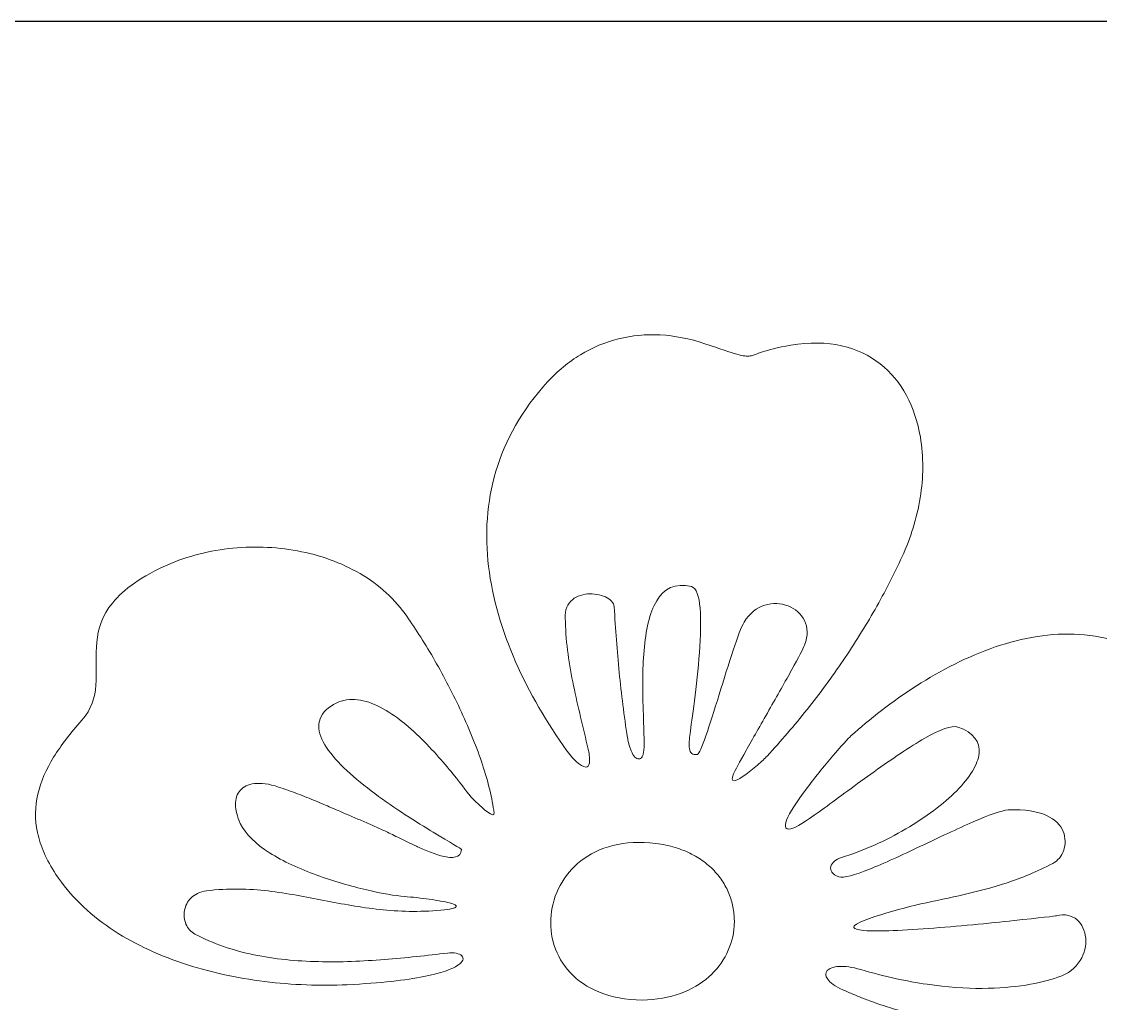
# Model space of a CAD drawing. Header units: inches. Extents: x 13 to 2107, y 1127 to 2787.
# Drawn here: x 1061.5 to 1162.3, y 1750.2 to 1841.9 of the extents above; entities that cross this region are included whole.
import ezdxf

# ---------------------------------------------------------------- set-up
doc = ezdxf.new("R2010")
doc.units = ezdxf.units.IN
doc.header["$MEASUREMENT"] = 0
doc.layers.add('Layer 1', color=7, linetype='Continuous')

# ---------------------------------------------------------------- blocks, each defined once
blk = doc.blocks.new('A$C7238d6d6')
at = {"layer": 'Layer 1', "lineweight": 9}
for points, knots in [([(93.035, 616.896), (93.054, 615.911), (93.127, 614.94), (93.238, 613.976), (93.238, 613.976), (93.349, 613.012), (93.497, 612.056), (93.666, 611.102), (93.666, 611.102), (93.835, 610.148), (94.026, 609.196), (94.22, 608.241), (94.22, 608.241), (94.415, 607.285), (94.614, 606.326), (94.801, 605.358), (94.801, 605.358), (94.803, 605.344), (94.839, 605.182), (94.87, 604.964), (94.87, 604.964), (94.901, 604.746), (94.929, 604.473), (94.915, 604.238), (94.915, 604.238), (94.902, 604.004), (94.848, 603.808), (94.716, 603.745), (94.716, 603.745), (94.584, 603.682), (94.375, 603.752), (94.051, 604.049), (94.051, 604.049), (93.965, 604.128), (93.881, 604.215), (93.799, 604.307), (93.799, 604.307), (93.718, 604.399), (93.639, 604.496), (93.564, 604.596), (93.564, 604.596), (93.489, 604.695), (93.416, 604.798), (93.347, 604.9), (93.347, 604.9), (93.278, 605.003), (93.213, 605.106), (93.151, 605.206), (93.151, 605.206), (91.594, 607.736), (90.22, 610.455), (89.16, 613.27), (89.16, 613.27), (88.1, 616.085), (87.355, 618.995), (87.055, 621.907), (87.055, 621.907), (86.755, 624.819), (86.901, 627.733), (87.623, 630.556), (87.623, 630.556), (88.345, 633.378), (89.644, 636.109), (91.65, 638.655), (91.65, 638.655), (92.427, 639.64), (93.285, 640.465), (94.208, 641.12), (94.208, 641.12), (95.132, 641.774), (96.121, 642.258), (97.161, 642.561), (97.161, 642.561), (98.201, 642.863), (99.29, 642.985), (100.414, 642.915), (100.414, 642.915), (101.538, 642.845), (102.697, 642.583), (103.874, 642.12), (103.874, 642.12), (105.094, 641.639), (105.851, 641.336), (106.368, 641.166), (106.368, 641.166), (106.885, 640.997), (107.162, 640.96), (107.423, 641.01), (107.423, 641.01), (107.683, 641.06), (107.928, 641.197), (108.38, 641.374), (108.38, 641.374), (108.832, 641.552), (109.492, 641.771), (110.583, 641.984), (110.583, 641.984), (112.055, 642.272), (113.371, 642.237), (114.53, 641.935), (114.53, 641.935), (115.689, 641.634), (116.69, 641.068), (117.532, 640.295), (117.532, 640.295), (118.375, 639.522), (119.058, 638.542), (119.58, 637.414), (119.58, 637.414), (120.103, 636.287), (120.464, 635.011), (120.664, 633.646), (120.664, 633.646), (120.795, 632.75), (120.855, 631.834), (120.85, 630.913), (120.85, 630.913), (120.845, 629.992), (120.776, 629.065), (120.649, 628.146), (120.649, 628.146), (120.522, 627.226), (120.337, 626.314), (120.101, 625.421), (120.101, 625.421), (119.865, 624.529), (119.578, 623.657), (119.247, 622.817), (119.247, 622.817), (118.609, 621.199), (117.902, 619.599), (117.134, 618.025), (117.134, 618.025), (116.366, 616.45), (115.536, 614.9), (114.651, 613.383), (114.651, 613.383), (113.767, 611.865), (112.827, 610.38), (111.839, 608.934), (111.839, 608.934), (110.85, 607.488), (109.813, 606.081), (108.734, 604.72), (108.734, 604.72), (108.582, 604.529), (108.303, 604.22), (107.98, 603.892), (107.98, 603.892), (107.656, 603.564), (107.288, 603.217), (106.96, 602.95), (106.96, 602.95), (106.631, 602.684), (106.341, 602.497), (106.174, 602.489), (106.174, 602.489), (106.006, 602.482), (105.961, 602.653), (106.122, 603.103), (106.122, 603.103), (106.22, 603.378), (106.588, 604.165), (107.091, 605.21), (107.091, 605.21), (107.595, 606.255), (108.233, 607.559), (108.873, 608.87), (108.873, 608.87), (109.513, 610.18), (110.155, 611.497), (110.664, 612.568), (110.664, 612.568), (111.172, 613.639), (111.548, 614.464), (111.657, 614.792), (111.657, 614.792), (111.942, 615.644), (111.896, 616.404), (111.64, 617.015), (111.64, 617.015), (111.384, 617.625), (110.919, 618.085), (110.365, 618.336), (110.365, 618.336), (109.811, 618.587), (109.169, 618.629), (108.559, 618.404), (108.559, 618.404), (107.949, 618.178), (107.371, 617.685), (106.947, 616.866), (106.947, 616.866), (106.734, 616.456), (106.433, 615.508), (106.093, 614.314), (106.093, 614.314), (105.752, 613.121), (105.372, 611.682), (105.003, 610.292), (105.003, 610.292), (104.633, 608.901), (104.274, 607.559), (103.974, 606.558), (103.974, 606.558), (103.674, 605.557), (103.434, 604.898), (103.304, 604.872), (103.304, 604.872), (103.108, 604.835), (102.968, 604.873), (102.871, 604.967), (102.871, 604.967), (102.774, 605.06), (102.718, 605.21), (102.691, 605.394), (102.691, 605.394), (102.663, 605.578), (102.663, 605.797), (102.676, 606.031), (102.676, 606.031), (102.689, 606.265), (102.715, 606.513), (102.739, 606.756), (102.739, 606.756), (102.796, 607.329), (102.929, 608.421), (103.072, 609.742), (103.072, 609.742), (103.214, 611.064), (103.366, 612.615), (103.463, 614.11), (103.463, 614.11), (103.559, 615.604), (103.599, 617.041), (103.517, 618.133), (103.517, 618.133), (103.436, 619.226), (103.232, 619.974), (102.842, 620.089), (102.842, 620.089), (101.566, 620.467), (100.709, 619.907), (100.138, 618.811), (100.138, 618.811), (99.568, 617.714), (99.284, 616.08), (99.153, 614.309), (99.153, 614.309), (99.022, 612.539), (99.044, 610.631), (99.086, 608.987), (99.086, 608.987), (99.128, 607.343), (99.19, 605.963), (99.139, 605.246), (99.139, 605.246), (99.121, 604.987), (99.071, 604.792), (99.002, 604.661), (99.002, 604.661), (98.934, 604.529), (98.845, 604.462), (98.748, 604.458), (98.748, 604.458), (98.651, 604.454), (98.545, 604.513), (98.443, 604.635), (98.443, 604.635), (98.34, 604.758), (98.239, 604.943), (98.152, 605.19), (98.152, 605.19), (98.113, 605.304), (98.077, 605.421), (98.045, 605.537), (98.045, 605.537), (98.013, 605.653), (97.985, 605.767), (97.962, 605.874), (97.962, 605.874), (97.938, 605.981), (97.918, 606.081), (97.902, 606.167), (97.902, 606.167), (97.886, 606.254), (97.875, 606.328), (97.867, 606.383), (97.867, 606.383), (97.73, 607.387), (97.609, 608.378), (97.503, 609.363), (97.503, 609.363), (97.397, 610.348), (97.304, 611.327), (97.222, 612.308), (97.222, 612.308), (97.14, 613.288), (97.068, 614.269), (97.004, 615.258), (97.004, 615.258), (96.94, 616.247), (96.883, 617.244), (96.83, 618.256), (96.83, 618.256), (96.81, 618.632), (96.537, 618.949), (96.146, 619.159), (96.146, 619.159), (95.754, 619.369), (95.243, 619.472), (94.748, 619.422), (94.748, 619.422), (94.253, 619.371), (93.773, 619.167), (93.443, 618.762), (93.443, 618.762), (93.113, 618.356), (92.932, 617.75), (93.035, 616.896)], [0, 0, 0, 0, 0.012346, 0.012346, 0.012346, 0.012346, 0.024691, 0.024691, 0.024691, 0.024691, 0.037037, 0.037037, 0.037037, 0.037037, 0.049383, 0.049383, 0.049383, 0.049383, 0.061728, 0.061728, 0.061728, 0.061728, 0.074074, 0.074074, 0.074074, 0.074074, 0.08642, 0.08642, 0.08642, 0.08642, 0.098765, 0.098765, 0.098765, 0.098765, 0.111111, 0.111111, 0.111111, 0.111111, 0.123457, 0.123457, 0.123457, 0.123457, 0.135802, 0.135802, 0.135802, 0.135802, 0.148148, 0.148148, 0.148148, 0.148148, 0.160494, 0.160494, 0.160494, 0.160494, 0.17284, 0.17284, 0.17284, 0.17284, 0.185185, 0.185185, 0.185185, 0.185185, 0.197531, 0.197531, 0.197531, 0.197531, 0.209877, 0.209877, 0.209877, 0.209877, 0.222222, 0.222222, 0.222222, 0.222222, 0.234568, 0.234568, 0.234568, 0.234568, 0.246914, 0.246914, 0.246914, 0.246914, 0.259259, 0.259259, 0.259259, 0.259259, 0.271605, 0.271605, 0.271605, 0.271605, 0.283951, 0.283951, 0.283951, 0.283951, 0.296296, 0.296296, 0.296296, 0.296296, 0.308642, 0.308642, 0.308642, 0.308642, 0.320988, 0.320988, 0.320988, 0.320988, 0.333333, 0.333333, 0.333333, 0.333333, 0.345679, 0.345679, 0.345679, 0.345679, 0.358025, 0.358025, 0.358025, 0.358025, 0.37037, 0.37037, 0.37037, 0.37037, 0.382716, 0.382716, 0.382716, 0.382716, 0.395062, 0.395062, 0.395062, 0.395062, 0.407407, 0.407407, 0.407407, 0.407407, 0.419753, 0.419753, 0.419753, 0.419753, 0.432099, 0.432099, 0.432099, 0.432099, 0.444444, 0.444444, 0.444444, 0.444444, 0.45679, 0.45679, 0.45679, 0.45679, 0.469136, 0.469136, 0.469136, 0.469136, 0.481481, 0.481481, 0.481481, 0.481481, 0.493827, 0.493827, 0.493827, 0.493827, 0.506173, 0.506173, 0.506173, 0.506173, 0.518519, 0.518519, 0.518519, 0.518519, 0.530864, 0.530864, 0.530864, 0.530864, 0.54321, 0.54321, 0.54321, 0.54321, 0.555556, 0.555556, 0.555556, 0.555556, 0.567901, 0.567901, 0.567901, 0.567901, 0.580247, 0.580247, 0.580247, 0.580247, 0.592593, 0.592593, 0.592593, 0.592593, 0.604938, 0.604938, 0.604938, 0.604938, 0.617284, 0.617284, 0.617284, 0.617284, 0.62963, 0.62963, 0.62963, 0.62963, 0.641975, 0.641975, 0.641975, 0.641975, 0.654321, 0.654321, 0.654321, 0.654321, 0.666667, 0.666667, 0.666667, 0.666667, 0.679012, 0.679012, 0.679012, 0.679012, 0.691358, 0.691358, 0.691358, 0.691358, 0.703704, 0.703704, 0.703704, 0.703704, 0.716049, 0.716049, 0.716049, 0.716049, 0.728395, 0.728395, 0.728395, 0.728395, 0.740741, 0.740741, 0.740741, 0.740741, 0.753086, 0.753086, 0.753086, 0.753086, 0.765432, 0.765432, 0.765432, 0.765432, 0.777778, 0.777778, 0.777778, 0.777778, 0.790123, 0.790123, 0.790123, 0.790123, 0.802469, 0.802469, 0.802469, 0.802469, 0.814815, 0.814815, 0.814815, 0.814815, 0.82716, 0.82716, 0.82716, 0.827161, 0.839506, 0.839506, 0.839506, 0.839506, 0.851852, 0.851852, 0.851852, 0.851852, 0.864198, 0.864198, 0.864198, 0.864198, 0.876543, 0.876543, 0.876543, 0.876543, 0.888889, 0.888889, 0.888889, 0.888889, 0.901235, 0.901235, 0.901235, 0.901235, 0.91358, 0.91358, 0.91358, 0.91358, 0.925926, 0.925926, 0.925926, 0.925926, 0.938272, 0.938272, 0.938272, 0.938272, 0.950617, 0.950617, 0.950617, 0.950617, 0.962963, 0.962963, 0.962963, 0.962963, 0.975309, 0.975309, 0.975309, 0.975309, 1, 1, 1, 1]), ([(83.848, 586.858), (84.349, 586.927), (84.773, 586.819), (84.962, 586.608), (84.962, 586.608), (85.151, 586.397), (85.104, 586.084), (84.665, 585.743), (84.665, 585.743), (84.225, 585.403), (83.391, 585.036), (82.006, 584.718), (82.006, 584.718), (80.62, 584.4), (78.683, 584.13), (76.036, 583.985), (76.036, 583.985), (73.97, 583.871), (71.792, 583.96), (69.619, 584.276), (69.619, 584.276), (67.447, 584.592), (65.28, 585.136), (63.235, 585.935), (63.235, 585.935), (61.19, 586.734), (59.268, 587.787), (57.585, 589.121), (57.585, 589.121), (55.902, 590.455), (54.458, 592.071), (53.371, 593.993), (53.371, 593.993), (52.621, 595.319), (52.157, 596.573), (51.936, 597.778), (51.936, 597.778), (51.715, 598.983), (51.738, 600.14), (51.962, 601.272), (51.962, 601.272), (52.186, 602.404), (52.611, 603.512), (53.196, 604.619), (53.196, 604.619), (53.781, 605.727), (54.526, 606.834), (55.388, 607.965), (55.388, 607.965), (56.153, 608.969), (56.408, 610.041), (56.485, 611.157), (56.485, 611.157), (56.562, 612.272), (56.463, 613.432), (56.521, 614.611), (56.521, 614.611), (56.578, 615.79), (56.794, 616.989), (57.501, 618.183), (57.501, 618.183), (58.208, 619.378), (59.407, 620.568), (61.432, 621.73), (61.432, 621.73), (62.979, 622.618), (64.702, 623.203), (66.479, 623.482), (66.479, 623.482), (68.255, 623.761), (70.084, 623.734), (71.842, 623.397), (71.842, 623.397), (73.6, 623.059), (75.287, 622.411), (76.779, 621.449), (76.779, 621.449), (78.272, 620.487), (79.57, 619.211), (80.55, 617.616), (80.55, 617.616), (81.259, 616.463), (82.004, 615.11), (82.733, 613.645), (82.733, 613.645), (83.463, 612.18), (84.176, 610.603), (84.821, 609.003), (84.821, 609.003), (85.466, 607.402), (86.043, 605.778), (86.498, 604.217), (86.498, 604.217), (86.954, 602.656), (87.288, 601.16), (87.45, 599.815), (87.45, 599.815), (87.453, 599.786), (87.48, 599.685), (87.485, 599.591), (87.485, 599.591), (87.49, 599.497), (87.473, 599.409), (87.387, 599.405), (87.387, 599.405), (87.302, 599.401), (87.147, 599.482), (86.878, 599.726), (86.878, 599.726), (86.61, 599.969), (86.226, 600.375), (85.682, 601.022), (85.682, 601.022), (85.536, 601.196), (85.023, 602.02), (84.274, 603.1), (84.274, 603.1), (83.524, 604.18), (82.537, 605.516), (81.441, 606.714), (81.441, 606.714), (80.346, 607.912), (79.142, 608.972), (77.958, 609.501), (77.958, 609.501), (76.775, 610.029), (75.611, 610.025), (74.597, 609.095), (74.597, 609.095), (73.547, 608.131), (73.669, 606.861), (74.443, 605.494), (74.443, 605.494), (75.217, 604.127), (76.644, 602.663), (78.201, 601.313), (78.201, 601.313), (79.758, 599.962), (81.446, 598.724), (82.744, 597.809), (82.744, 597.809), (84.042, 596.894), (84.95, 596.302), (84.947, 596.243), (84.947, 596.243), (84.925, 595.852), (84.747, 595.648), (84.479, 595.569), (84.479, 595.569), (84.211, 595.489), (83.852, 595.535), (83.47, 595.643), (83.47, 595.643), (83.089, 595.752), (82.683, 595.922), (82.321, 596.094), (82.321, 596.094), (81.959, 596.265), (81.641, 596.437), (81.432, 596.547), (81.432, 596.547), (81.208, 596.665), (80.985, 596.787), (80.768, 596.908), (80.768, 596.908), (80.55, 597.029), (80.338, 597.149), (80.135, 597.265), (80.135, 597.265), (79.933, 597.38), (79.74, 597.491), (79.562, 597.593), (79.562, 597.593), (79.384, 597.695), (79.22, 597.788), (79.075, 597.868), (79.075, 597.868), (78.804, 598.019), (78.513, 598.174), (78.21, 598.332), (78.21, 598.332), (77.908, 598.489), (77.595, 598.648), (77.28, 598.805), (77.28, 598.805), (76.966, 598.963), (76.651, 599.119), (76.345, 599.271), (76.345, 599.271), (76.039, 599.423), (75.741, 599.571), (75.463, 599.71), (75.463, 599.71), (75.329, 599.777), (75.083, 599.904), (74.758, 600.068), (74.758, 600.068), (74.434, 600.231), (74.032, 600.431), (73.589, 600.645), (73.589, 600.645), (73.145, 600.859), (72.659, 601.087), (72.168, 601.306), (72.168, 601.306), (71.676, 601.525), (71.178, 601.735), (70.709, 601.914), (70.709, 601.914), (69.949, 602.202), (69.322, 602.293), (68.823, 602.228), (68.823, 602.228), (68.325, 602.163), (67.956, 601.943), (67.712, 601.611), (67.712, 601.611), (67.468, 601.278), (67.35, 600.834), (67.353, 600.321), (67.353, 600.321), (67.357, 599.807), (67.482, 599.225), (67.725, 598.617), (67.725, 598.617), (68.121, 597.629), (68.946, 596.737), (70.004, 595.951), (70.004, 595.951), (71.062, 595.165), (72.352, 594.484), (73.678, 593.919), (73.678, 593.919), (75.004, 593.354), (76.366, 592.904), (77.566, 592.58), (77.566, 592.58), (78.766, 592.255), (79.804, 592.055), (80.483, 591.989), (80.483, 591.989), (81.126, 591.927), (81.815, 591.839), (82.439, 591.737), (82.439, 591.737), (83.063, 591.635), (83.622, 591.519), (84.007, 591.4), (84.007, 591.4), (84.392, 591.281), (84.603, 591.16), (84.529, 591.047), (84.529, 591.047), (84.456, 590.935), (84.098, 590.831), (83.347, 590.748), (83.347, 590.748), (81.636, 590.558), (80.071, 590.62), (78.577, 590.808), (78.577, 590.808), (77.083, 590.996), (75.661, 591.309), (74.237, 591.622), (74.237, 591.622), (72.814, 591.935), (71.384, 592.283), (69.882, 592.487), (69.882, 592.487), (68.38, 592.691), (66.806, 592.751), (65.093, 592.491), (65.093, 592.491), (64.573, 592.412), (64.176, 592.177), (63.894, 591.857), (63.894, 591.857), (63.611, 591.537), (63.443, 591.132), (63.38, 590.712), (63.38, 590.712), (63.317, 590.291), (63.359, 589.856), (63.497, 589.476), (63.497, 589.476), (63.636, 589.096), (63.87, 588.771), (64.191, 588.572), (64.191, 588.572), (65.608, 587.694), (67.155, 587.094), (68.777, 586.701), (68.777, 586.701), (70.399, 586.308), (72.095, 586.123), (73.809, 586.074), (73.809, 586.074), (75.523, 586.025), (77.254, 586.113), (78.946, 586.268), (78.946, 586.268), (80.638, 586.422), (82.291, 586.642), (83.848, 586.858)], [0, 0, 0, 0, 0.012987, 0.012987, 0.012987, 0.012987, 0.025974, 0.025974, 0.025974, 0.025974, 0.038961, 0.038961, 0.038961, 0.038961, 0.051948, 0.051948, 0.051948, 0.051948, 0.064935, 0.064935, 0.064935, 0.064935, 0.077922, 0.077922, 0.077922, 0.077922, 0.090909, 0.090909, 0.090909, 0.090909, 0.103896, 0.103896, 0.103896, 0.103896, 0.116883, 0.116883, 0.116883, 0.116883, 0.12987, 0.12987, 0.12987, 0.12987, 0.142857, 0.142857, 0.142857, 0.142857, 0.155844, 0.155844, 0.155844, 0.155844, 0.168831, 0.168831, 0.168831, 0.168831, 0.181818, 0.181818, 0.181818, 0.181818, 0.194805, 0.194805, 0.194805, 0.194805, 0.207792, 0.207792, 0.207792, 0.207792, 0.220779, 0.220779, 0.220779, 0.220779, 0.233766, 0.233766, 0.233766, 0.233766, 0.246753, 0.246753, 0.246753, 0.246753, 0.25974, 0.25974, 0.25974, 0.25974, 0.272727, 0.272727, 0.272727, 0.272727, 0.285714, 0.285714, 0.285714, 0.285714, 0.298701, 0.298701, 0.298701, 0.298701, 0.311688, 0.311688, 0.311688, 0.311688, 0.324675, 0.324675, 0.324675, 0.324675, 0.337662, 0.337662, 0.337662, 0.337662, 0.350649, 0.350649, 0.350649, 0.350649, 0.363636, 0.363636, 0.363636, 0.363636, 0.376623, 0.376623, 0.376623, 0.376623, 0.38961, 0.38961, 0.38961, 0.38961, 0.402597, 0.402597, 0.402597, 0.402597, 0.415584, 0.415584, 0.415584, 0.415584, 0.428571, 0.428571, 0.428571, 0.428571, 0.441558, 0.441558, 0.441558, 0.441558, 0.454545, 0.454545, 0.454545, 0.454545, 0.467532, 0.467532, 0.467532, 0.467532, 0.480519, 0.480519, 0.480519, 0.480519, 0.493506, 0.493506, 0.493506, 0.493507, 0.506494, 0.506494, 0.506494, 0.506494, 0.519481, 0.519481, 0.519481, 0.519481, 0.532468, 0.532468, 0.532468, 0.532468, 0.545455, 0.545455, 0.545455, 0.545455, 0.558442, 0.558442, 0.558442, 0.558442, 0.571429, 0.571429, 0.571429, 0.571429, 0.584416, 0.584416, 0.584416, 0.584416, 0.597403, 0.597403, 0.597403, 0.597403, 0.61039, 0.61039, 0.61039, 0.61039, 0.623377, 0.623377, 0.623377, 0.623377, 0.636364, 0.636364, 0.636364, 0.636364, 0.649351, 0.649351, 0.649351, 0.649351, 0.662338, 0.662338, 0.662338, 0.662338, 0.675325, 0.675325, 0.675325, 0.675325, 0.688312, 0.688312, 0.688312, 0.688312, 0.701299, 0.701299, 0.701299, 0.701299, 0.714286, 0.714286, 0.714286, 0.714286, 0.727273, 0.727273, 0.727273, 0.727273, 0.74026, 0.74026, 0.74026, 0.74026, 0.753247, 0.753247, 0.753247, 0.753247, 0.766234, 0.766234, 0.766234, 0.766234, 0.779221, 0.779221, 0.779221, 0.779221, 0.792208, 0.792208, 0.792208, 0.792208, 0.805195, 0.805195, 0.805195, 0.805195, 0.818182, 0.818182, 0.818182, 0.818182, 0.831169, 0.831169, 0.831169, 0.831169, 0.844156, 0.844156, 0.844156, 0.844156, 0.857143, 0.857143, 0.857143, 0.857143, 0.87013, 0.87013, 0.87013, 0.87013, 0.883117, 0.883117, 0.883117, 0.883117, 0.896104, 0.896104, 0.896104, 0.896104, 0.909091, 0.909091, 0.909091, 0.909091, 0.922078, 0.922078, 0.922078, 0.922078, 0.935065, 0.935065, 0.935065, 0.935065, 0.948052, 0.948052, 0.948052, 0.948052, 0.961039, 0.961039, 0.961039, 0.961039, 0.974026, 0.974026, 0.974026, 0.974026, 1, 1, 1, 1]), ([(139.152, 583.426), (137.578, 582.466), (135.894, 581.738), (134.147, 581.226), (134.147, 581.226), (132.401, 580.714), (130.592, 580.417), (128.768, 580.32), (128.768, 580.32), (126.944, 580.222), (125.103, 580.325), (123.294, 580.61), (123.294, 580.61), (121.486, 580.896), (119.708, 581.365), (118.008, 582.002), (118.008, 582.002), (117.719, 582.11), (117.432, 582.223), (117.146, 582.341), (117.146, 582.341), (116.86, 582.458), (116.576, 582.581), (116.294, 582.708), (116.294, 582.708), (116.012, 582.835), (115.731, 582.967), (115.451, 583.103), (115.451, 583.103), (115.172, 583.24), (114.895, 583.381), (114.619, 583.527), (114.619, 583.527), (114.019, 583.844), (113.639, 584.174), (113.448, 584.477), (113.448, 584.477), (113.257, 584.78), (113.255, 585.055), (113.412, 585.262), (113.412, 585.262), (113.569, 585.468), (113.886, 585.607), (114.33, 585.636), (114.33, 585.636), (114.775, 585.666), (115.349, 585.586), (116.021, 585.357), (116.021, 585.357), (117.887, 584.719), (119.608, 584.29), (121.182, 584.021), (121.182, 584.021), (122.756, 583.753), (124.183, 583.644), (125.464, 583.649), (125.464, 583.649), (126.744, 583.654), (127.878, 583.772), (128.864, 583.955), (128.864, 583.955), (129.849, 584.138), (130.688, 584.386), (131.377, 584.653), (131.377, 584.653), (132.187, 584.966), (132.751, 585.521), (133.1, 586.166), (133.1, 586.166), (133.449, 586.811), (133.583, 587.545), (133.532, 588.214), (133.532, 588.214), (133.482, 588.884), (133.246, 589.488), (132.858, 589.875), (132.858, 589.875), (132.469, 590.261), (131.926, 590.429), (131.261, 590.225), (131.261, 590.225), (131.252, 590.225), (129.882, 590.036), (127.954, 589.798), (127.954, 589.798), (126.025, 589.561), (123.537, 589.276), (121.291, 589.083), (121.291, 589.083), (119.045, 588.89), (117.041, 588.79), (116.081, 588.922), (116.081, 588.922), (115.12, 589.055), (115.203, 589.421), (117.13, 590.16), (117.13, 590.16), (118.387, 590.643), (119.568, 590.997), (120.711, 591.304), (120.711, 591.304), (121.854, 591.61), (122.959, 591.87), (124.064, 592.164), (124.064, 592.164), (125.168, 592.458), (126.272, 592.786), (127.413, 593.23), (127.413, 593.23), (128.553, 593.673), (129.731, 594.232), (130.983, 594.987), (130.983, 594.987), (131.363, 595.217), (131.664, 595.655), (131.819, 596.176), (131.819, 596.176), (131.973, 596.698), (131.982, 597.305), (131.78, 597.873), (131.78, 597.873), (131.577, 598.44), (131.164, 598.97), (130.473, 599.337), (130.473, 599.337), (129.782, 599.705), (128.814, 599.911), (127.503, 599.832), (127.503, 599.832), (126.982, 599.8), (125.987, 599.369), (124.765, 598.75), (124.765, 598.75), (123.544, 598.13), (122.095, 597.322), (120.667, 596.536), (120.667, 596.536), (119.239, 595.75), (117.832, 594.986), (116.692, 594.455), (116.692, 594.455), (115.553, 593.924), (114.681, 593.626), (114.326, 593.772), (114.326, 593.772), (114.056, 593.882), (113.879, 594.028), (113.779, 594.188), (113.779, 594.188), (113.678, 594.348), (113.654, 594.524), (113.691, 594.696), (113.691, 594.696), (113.728, 594.868), (113.827, 595.036), (113.97, 595.18), (113.97, 595.18), (114.114, 595.325), (114.303, 595.446), (114.523, 595.524), (114.523, 595.524), (116.233, 596.132), (117.966, 597.046), (119.526, 598.108), (119.526, 598.108), (121.087, 599.17), (122.474, 600.379), (123.49, 601.577), (123.49, 601.577), (124.507, 602.774), (125.154, 603.961), (125.234, 604.977), (125.234, 604.977), (125.314, 605.993), (124.827, 606.838), (123.577, 607.355), (123.577, 607.355), (123.113, 607.547), (122.177, 607.11), (121.011, 606.338), (121.011, 606.338), (119.845, 605.565), (118.449, 604.456), (117.064, 603.304), (117.064, 603.304), (115.679, 602.152), (114.305, 600.956), (113.184, 600.01), (113.184, 600.01), (112.063, 599.063), (111.195, 598.365), (110.82, 598.208), (110.82, 598.208), (110.141, 597.924), (110.029, 598.251), (110.255, 598.913), (110.255, 598.913), (110.481, 599.576), (111.045, 600.574), (111.719, 601.635), (111.719, 601.635), (112.393, 602.696), (113.177, 603.818), (113.842, 604.728), (113.842, 604.728), (114.508, 605.637), (115.056, 606.334), (115.256, 606.544), (115.256, 606.544), (116.722, 608.076), (118.458, 609.666), (120.364, 611.087), (120.364, 611.087), (122.269, 612.509), (124.345, 613.76), (126.491, 614.613), (126.491, 614.613), (128.636, 615.467), (130.85, 615.922), (133.034, 615.75), (133.034, 615.75), (135.217, 615.578), (137.369, 614.779), (139.389, 613.124), (139.389, 613.124), (140.679, 612.067), (141.371, 611.166), (141.748, 610.302), (141.748, 610.302), (142.125, 609.438), (142.187, 608.61), (142.216, 607.7), (142.216, 607.7), (142.246, 606.79), (142.243, 605.797), (142.491, 604.602), (142.491, 604.602), (142.739, 603.408), (143.237, 602.011), (144.269, 600.293), (144.269, 600.293), (145.253, 598.655), (145.807, 597.016), (145.989, 595.418), (145.989, 595.418), (146.172, 593.821), (145.982, 592.267), (145.479, 590.801), (145.479, 590.801), (144.976, 589.335), (144.158, 587.957), (143.085, 586.712), (143.085, 586.712), (142.011, 585.468), (140.681, 584.357), (139.152, 583.426)], [0, 0, 0, 0, 0.015385, 0.015385, 0.015385, 0.015385, 0.030769, 0.030769, 0.030769, 0.030769, 0.046154, 0.046154, 0.046154, 0.046154, 0.061538, 0.061538, 0.061538, 0.061538, 0.076923, 0.076923, 0.076923, 0.076923, 0.092308, 0.092308, 0.092308, 0.092308, 0.107692, 0.107692, 0.107692, 0.107692, 0.123077, 0.123077, 0.123077, 0.123077, 0.138462, 0.138462, 0.138462, 0.138462, 0.153846, 0.153846, 0.153846, 0.153846, 0.169231, 0.169231, 0.169231, 0.169231, 0.184615, 0.184615, 0.184615, 0.184615, 0.2, 0.2, 0.2, 0.2, 0.215385, 0.215385, 0.215385, 0.215385, 0.230769, 0.230769, 0.230769, 0.230769, 0.246154, 0.246154, 0.246154, 0.246154, 0.261538, 0.261538, 0.261538, 0.261538, 0.276923, 0.276923, 0.276923, 0.276923, 0.292308, 0.292308, 0.292308, 0.292308, 0.307692, 0.307692, 0.307692, 0.307692, 0.323077, 0.323077, 0.323077, 0.323077, 0.338462, 0.338462, 0.338462, 0.338462, 0.353846, 0.353846, 0.353846, 0.353846, 0.369231, 0.369231, 0.369231, 0.369231, 0.384615, 0.384615, 0.384615, 0.384615, 0.4, 0.4, 0.4, 0.4, 0.415385, 0.415385, 0.415385, 0.415385, 0.430769, 0.430769, 0.430769, 0.430769, 0.446154, 0.446154, 0.446154, 0.446154, 0.461538, 0.461538, 0.461538, 0.461538, 0.476923, 0.476923, 0.476923, 0.476923, 0.492308, 0.492308, 0.492308, 0.492308, 0.507692, 0.507692, 0.507692, 0.507692, 0.523077, 0.523077, 0.523077, 0.523077, 0.538462, 0.538462, 0.538462, 0.538462, 0.553846, 0.553846, 0.553846, 0.553846, 0.569231, 0.569231, 0.569231, 0.569231, 0.584615, 0.584615, 0.584615, 0.584615, 0.6, 0.6, 0.6, 0.6, 0.615385, 0.615385, 0.615385, 0.615385, 0.630769, 0.630769, 0.630769, 0.630769, 0.646154, 0.646154, 0.646154, 0.646154, 0.661538, 0.661538, 0.661538, 0.661538, 0.676923, 0.676923, 0.676923, 0.676923, 0.692308, 0.692308, 0.692308, 0.692308, 0.707692, 0.707692, 0.707692, 0.707692, 0.723077, 0.723077, 0.723077, 0.723077, 0.738462, 0.738462, 0.738462, 0.738462, 0.753846, 0.753846, 0.753846, 0.753846, 0.769231, 0.769231, 0.769231, 0.769231, 0.784615, 0.784615, 0.784615, 0.784615, 0.8, 0.8, 0.8, 0.8, 0.815385, 0.815385, 0.815385, 0.815385, 0.830769, 0.830769, 0.830769, 0.830769, 0.846154, 0.846154, 0.846154, 0.846154, 0.861538, 0.861538, 0.861538, 0.861538, 0.876923, 0.876923, 0.876923, 0.876923, 0.892308, 0.892308, 0.892308, 0.892308, 0.907692, 0.907692, 0.907692, 0.907692, 0.923077, 0.923077, 0.923077, 0.923077, 0.938462, 0.938462, 0.938462, 0.938462, 0.953846, 0.953846, 0.953846, 0.953846, 0.969231, 0.969231, 0.969231, 0.969231, 1, 1, 1, 1]), ([(106.171, 589.306), (106.12, 588.436), (105.926, 587.588), (105.593, 586.805), (105.593, 586.805), (105.261, 586.021), (104.789, 585.301), (104.185, 584.686), (104.185, 584.686), (103.581, 584.071), (102.844, 583.562), (101.98, 583.199), (101.98, 583.199), (101.115, 582.837), (100.123, 582.622), (99.009, 582.595), (99.009, 582.595), (96.424, 582.629), (94.573, 583.626), (93.407, 585.078), (93.407, 585.078), (92.242, 586.53), (91.761, 588.438), (91.916, 590.296), (91.916, 590.296), (92.07, 592.154), (92.861, 593.962), (94.237, 595.213), (94.237, 595.213), (95.614, 596.464), (97.576, 597.16), (100.076, 596.793), (100.076, 596.793), (100.61, 596.714), (101.109, 596.591), (101.573, 596.429), (101.573, 596.429), (102.037, 596.267), (102.466, 596.066), (102.859, 595.832), (102.859, 595.832), (103.252, 595.597), (103.611, 595.33), (103.934, 595.035), (103.934, 595.035), (104.258, 594.741), (104.546, 594.419), (104.799, 594.076), (104.799, 594.076), (105.053, 593.733), (105.271, 593.368), (105.455, 592.988), (105.455, 592.988), (105.639, 592.608), (105.788, 592.212), (105.902, 591.807), (105.902, 591.807), (106.016, 591.402), (106.095, 590.987), (106.14, 590.568), (106.14, 590.568), (106.185, 590.149), (106.195, 589.726), (106.171, 589.306)], [0, 0, 0, 0, 0.058824, 0.058824, 0.058824, 0.058824, 0.117647, 0.117647, 0.117647, 0.117647, 0.176471, 0.176471, 0.176471, 0.176471, 0.235294, 0.235294, 0.235294, 0.235294, 0.294118, 0.294118, 0.294118, 0.294118, 0.352941, 0.352941, 0.352941, 0.352941, 0.411765, 0.411765, 0.411765, 0.411765, 0.470588, 0.470588, 0.470588, 0.470588, 0.529412, 0.529412, 0.529412, 0.529412, 0.588235, 0.588235, 0.588235, 0.588235, 0.647059, 0.647059, 0.647059, 0.647059, 0.705882, 0.705882, 0.705882, 0.705882, 0.764706, 0.764706, 0.764706, 0.764706, 0.823529, 0.823529, 0.823529, 0.823529, 0.882353, 0.882353, 0.882353, 0.882353, 1, 1, 1, 1])]:
    blk.add_open_spline(points, degree=3, knots=knots, dxfattribs=at)

msp = doc.modelspace()

# ---------------------------------------------------------------- linework, layer by layer
msp.add_line((1274.82, 1841.94), (974.82, 1841.94))

# ---------------------------------------------------------------- block references
at = {"xscale": 1.199999999999999, "yscale": 1.03}
msp.add_blockref('A$C7238d6d6', (1000.68, 1150.47), dxfattribs=at)

doc.saveas('drawing.dxf')
